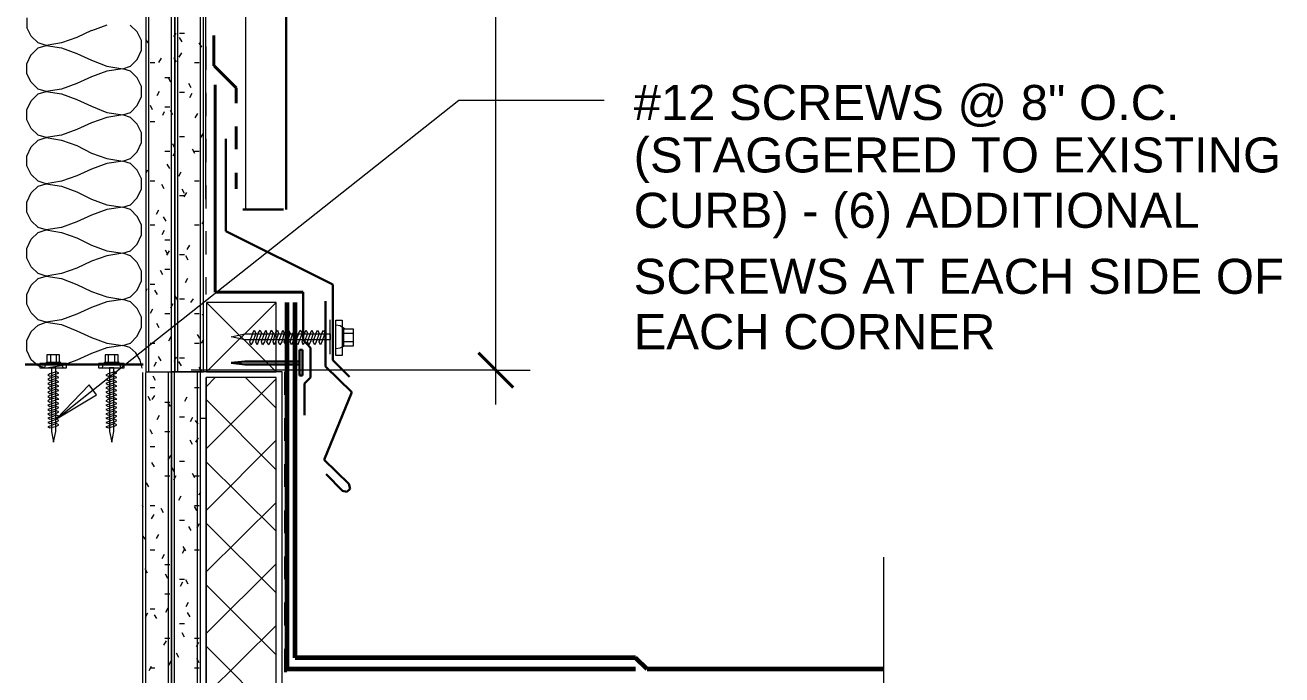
# Model space of a CAD drawing. Header units: inches. Extents: x -293 to 39679, y -468 to 488.
# Drawn here: x 489.27 to 517.13, y 405.99 to 420.4 of the extents above; entities that cross this region are included whole.
import ezdxf

# ---------------------------------------------------------------- set-up
doc = ezdxf.new("R2010")
doc.units = ezdxf.units.IN
doc.header["$MEASUREMENT"] = 0
doc.layers.add('PDF_Geometry', color=7, linetype='Continuous')
doc.layers.add('PDF_Text', color=7, linetype='Continuous')
doc.styles.add('PDF Arial', font='arial.ttf')

msp = doc.modelspace()

# ---------------------------------------------------------------- linework, layer by layer
at = {"layer": 'PDF_Geometry', "lineweight": 9}
for points in [[(499.7047, 411.98482), (499.7047, 432.98056)], [(491.94223, 432.17559), (491.94223, 412.70789)], [(492.00993, 412.70789), (492.00993, 432.17559)], [(492.51409, 412.70789), (492.51409, 432.17559)], [(492.58323, 432.17559), (492.58323, 412.70789)], [(492.58323, 412.70789), (492.58323, 432.17559)], [(492.65093, 412.70789), (492.65093, 432.17559)], [(493.15653, 412.70789), (493.15653, 432.17559)], [(493.22423, 412.70789), (493.22423, 432.17559)], [(494.15071, 431.79312), (494.15071, 416.30904)], [(493.26562, 424.08593), (493.26562, 416.54211)], [(489.30917, 420.34818), (489.30917, 420.56588)], [(489.40453, 420.15646), (489.30878, 420.34796)], [(490.74109, 420.27903), (490.41289, 420.12861)], [(491.08086, 420.40133), (490.74017, 420.27819)], [(491.74992, 420.25083), (491.59941, 420.40133)], [(491.84555, 420.06092), (491.75121, 420.25235)], [(492.58204, 420.18341), (492.5547, 420.14241)], [(492.6107, 420.22566), (492.58336, 420.18465)], [(492.69273, 420.22566), (492.8021, 420.22566)], [(489.55421, 420.00639), (489.40387, 420.15673)], [(489.5544, 419.89754), (489.73191, 419.95215)], [(489.73289, 419.95311), (489.55533, 420.00775)], [(489.73191, 419.95215), (490.07328, 419.89754)], [(490.07297, 420.00775), (489.73289, 419.95311)], [(490.41358, 420.13005), (490.07331, 420.00706)], [(491.8454, 419.84253), (491.8454, 420.06111)], [(492.00959, 419.99248), (491.95494, 420.07445)], [(492.74628, 420.03439), (492.69299, 420.13005)], [(493.18427, 419.91214), (493.12964, 420.00775)], [(489.30873, 419.54295), (489.40422, 419.74758)], [(489.40329, 419.7464), (489.55345, 419.89656)], [(490.0722, 419.89656), (490.41348, 419.7737)], [(490.41275, 419.77426), (490.74019, 419.62418)], [(490.74115, 419.6248), (491.0822, 419.48838)], [(491.6006, 419.48838), (491.75066, 419.63844)], [(491.75027, 419.63848), (491.84581, 419.84319)], [(492.2827, 419.66573), (492.22813, 419.57023)], [(492.58283, 419.65208), (492.56918, 419.67937)], [(492.62375, 419.58387), (492.58283, 419.65208)], [(492.7325, 419.7876), (492.67792, 419.69209)], [(489.30873, 419.32467), (489.30873, 419.54295)], [(491.0822, 419.37924), (490.74115, 419.25646)], [(491.0822, 419.48838), (491.43689, 419.43381)], [(491.43689, 419.43381), (491.0822, 419.37924)], [(491.43689, 419.43381), (491.6006, 419.48838)], [(491.6006, 419.37924), (491.43689, 419.43381)], [(491.75066, 419.22918), (491.6006, 419.37924)], [(492.03714, 419.57023), (492.14628, 419.57023)], [(493.01937, 419.57023), (493.12851, 419.57023)], [(489.40422, 419.13368), (489.30873, 419.32467)], [(489.55429, 418.98362), (489.40422, 419.13368)], [(490.41374, 419.1064), (490.07269, 418.98362)], [(490.74115, 419.25646), (490.41374, 419.1064)], [(491.84615, 419.03819), (491.75066, 419.22918)], [(492.36455, 419.24282), (492.47369, 419.24282)], [(492.50097, 419.13368), (492.4464, 419.22918)], [(492.95116, 419.01091), (492.89659, 419.1064)], [(489.40422, 418.72442), (489.55429, 418.87449)], [(489.73163, 418.92905), (489.55429, 418.98362)], [(489.55429, 418.87449), (489.73163, 418.92905)], [(490.07269, 418.98362), (489.73163, 418.92905)], [(489.73163, 418.92905), (490.07269, 418.87449)], [(490.07269, 418.87449), (490.41374, 418.75171)], [(491.75066, 418.61529), (491.84615, 418.81992)], [(491.84615, 418.81992), (491.84615, 419.03819)], [(492.24177, 418.92905), (492.18721, 418.83356)], [(492.69196, 418.91541), (492.8011, 418.91541)], [(492.9648, 418.88813), (492.91023, 418.79263)], [(489.30873, 418.51979), (489.40422, 418.72442)], [(489.30873, 418.30152), (489.30873, 418.51979)], [(489.96355, 411.67148), (498.88546, 418.73806)], [(490.41374, 418.75171), (490.74115, 418.60164)], [(490.74115, 418.60164), (491.0822, 418.46522)], [(491.6006, 418.46522), (491.75066, 418.61529)], [(492.09171, 418.51979), (492.05078, 418.61529)], [(492.36455, 418.588), (492.47369, 418.588)], [(498.88546, 418.73806), (502.10498, 418.73806)], [(489.40422, 418.11053), (489.30873, 418.30152)], [(490.74115, 418.23331), (490.41374, 418.08325)], [(491.0822, 418.35609), (490.74115, 418.23331)], [(491.0822, 418.46522), (491.43689, 418.41066)], [(491.43689, 418.41066), (491.0822, 418.35609)], [(491.43689, 418.41066), (491.6006, 418.46522)], [(491.6006, 418.35609), (491.43689, 418.41066)], [(491.75066, 418.20602), (491.6006, 418.35609)], [(492.03714, 418.26059), (492.14628, 418.26059)], [(492.35091, 418.47887), (492.30998, 418.39701)], [(492.5419, 418.41066), (492.48733, 418.50615)], [(493.08758, 418.43794), (493.03301, 418.34244)], [(489.55429, 417.96047), (489.40422, 418.11053)], [(489.73163, 417.9059), (489.55429, 417.96047)], [(490.07269, 417.96047), (489.73163, 417.9059)], [(490.41374, 418.08325), (490.07269, 417.96047)], [(491.84615, 418.01504), (491.75066, 418.20602)], [(491.84615, 417.79676), (491.84615, 418.01504)], [(493.21036, 417.98775), (493.15579, 417.9059)], [(489.30873, 417.49664), (489.40422, 417.70127)], [(489.40422, 417.70127), (489.55429, 417.85133)], [(489.55429, 417.85133), (489.73163, 417.9059)], [(489.73163, 417.9059), (490.07269, 417.85133)], [(490.07269, 417.85133), (490.41374, 417.72855)], [(490.41374, 417.72855), (490.74115, 417.56485)], [(491.75066, 417.59213), (491.84615, 417.79676)], [(492.58283, 417.68763), (492.5419, 417.76948)], [(492.59647, 417.67398), (492.58283, 417.68763)], [(492.69196, 417.93318), (492.8011, 417.93318)], [(489.30873, 417.27836), (489.30873, 417.49664)], [(490.74115, 417.56485), (491.0822, 417.44207)], [(491.0822, 417.44207), (491.43689, 417.3875)], [(491.43689, 417.3875), (491.6006, 417.44207)], [(491.6006, 417.44207), (491.75066, 417.59213)], [(492.36455, 417.60577), (492.47369, 417.60577)], [(492.58283, 417.56485), (492.5419, 417.49664)], [(492.59647, 417.59213), (492.58283, 417.56485)], [(493.03301, 417.55121), (492.97844, 417.6467)], [(493.01937, 417.60577), (493.12851, 417.60577)], [(489.40422, 417.08738), (489.30873, 417.27836)], [(490.74115, 417.21015), (490.41374, 417.06009)], [(491.0822, 417.33293), (490.74115, 417.21015)], [(491.43689, 417.3875), (491.0822, 417.33293)], [(491.6006, 417.33293), (491.43689, 417.3875)], [(491.75066, 417.18287), (491.6006, 417.33293)], [(491.84615, 416.99188), (491.75066, 417.18287)], [(491.98257, 417.18287), (491.94165, 417.11466)], [(492.47369, 417.2238), (492.41912, 417.31929)], [(492.71925, 417.14194), (492.66468, 417.04645)], [(489.55429, 416.93731), (489.40422, 417.08738)], [(489.73163, 416.88274), (489.55429, 416.93731)], [(489.55429, 416.82818), (489.73163, 416.88274)], [(490.07269, 416.93731), (489.73163, 416.88274)], [(489.73163, 416.88274), (490.07269, 416.82818)], [(490.41374, 417.06009), (490.07269, 416.93731)], [(491.84615, 416.77361), (491.84615, 416.99188)], [(492.03714, 416.95095), (492.14628, 416.95095)], [(492.35091, 416.77361), (492.29634, 416.8691)], [(493.01937, 416.95095), (493.12851, 416.95095)], [(489.30873, 416.47348), (489.40422, 416.67811)], [(489.40422, 416.67811), (489.55429, 416.82818)], [(490.07269, 416.82818), (490.41374, 416.7054)], [(490.41374, 416.7054), (490.74115, 416.54169)], [(491.6006, 416.41891), (491.75066, 416.56898)], [(491.75066, 416.56898), (491.84615, 416.77361)], [(492.69196, 416.62355), (492.8011, 416.62355)], [(492.8011, 416.66447), (492.74653, 416.75997)], [(492.84202, 416.69176), (492.78746, 416.59626)], [(489.30873, 416.25521), (489.30873, 416.47348)], [(490.74115, 416.54169), (491.0822, 416.41891)], [(491.0822, 416.30978), (490.74115, 416.187)], [(491.0822, 416.41891), (491.43689, 416.36435)], [(491.43689, 416.36435), (491.0822, 416.30978)], [(491.43689, 416.36435), (491.6006, 416.41891)], [(491.6006, 416.30978), (491.43689, 416.36435)], [(491.75066, 416.15972), (491.6006, 416.30978)], [(492.22813, 416.29614), (492.17356, 416.20064)], [(489.40422, 416.06422), (489.30873, 416.25521)], [(489.55429, 415.91416), (489.40422, 416.06422)], [(490.41374, 416.03694), (490.07269, 415.91416)], [(490.74115, 416.187), (490.41374, 416.03694)], [(491.84615, 415.96873), (491.75066, 416.15972)], [(491.94165, 416.17336), (491.94165, 416.17336)], [(492.39184, 416.05058), (492.33727, 416.14607)], [(493.224, 416.05058), (493.18308, 415.99601)], [(489.40422, 415.65496), (489.55429, 415.80502)], [(489.73163, 415.85959), (489.55429, 415.91416)], [(489.55429, 415.80502), (489.73163, 415.85959)], [(490.07269, 415.91416), (489.73163, 415.85959)], [(489.73163, 415.85959), (490.07269, 415.80502)], [(490.07269, 415.80502), (490.41374, 415.68224)], [(491.75066, 415.54582), (491.84615, 415.75045)], [(491.84615, 415.75045), (491.84615, 415.96873)], [(492.03714, 415.96873), (492.14628, 415.96873)], [(492.35091, 415.84595), (492.29634, 415.75045)], [(493.01937, 415.96873), (493.12851, 415.96873)], [(489.30873, 415.45033), (489.40422, 415.65496)], [(489.30873, 415.23205), (489.30873, 415.45033)], [(490.41374, 415.68224), (490.74115, 415.51854)], [(490.74115, 415.51854), (491.0822, 415.39576)], [(491.6006, 415.39576), (491.75066, 415.54582)], [(492.36455, 415.64132), (492.47369, 415.64132)], [(492.91023, 415.51854), (492.85567, 415.42304)], [(489.40422, 415.04107), (489.30873, 415.23205)], [(491.0822, 415.28662), (490.74115, 415.16384)], [(491.0822, 415.39576), (491.43689, 415.34119)], [(491.43689, 415.34119), (491.0822, 415.28662)], [(491.43689, 415.34119), (491.6006, 415.39576)], [(491.6006, 415.28662), (491.43689, 415.34119)], [(491.75066, 415.13656), (491.6006, 415.28662)], [(492.43276, 415.31391), (492.37819, 415.4094)], [(492.46005, 415.39576), (492.40548, 415.30027)], [(492.69196, 415.31391), (492.8011, 415.31391)], [(492.88295, 415.19113), (492.82838, 415.28662)], [(489.55429, 414.891), (489.40422, 415.04107)], [(489.73163, 414.83643), (489.55429, 414.891)], [(490.07269, 414.891), (489.73163, 414.83643)], [(490.41374, 415.01378), (490.07269, 414.891)], [(490.74115, 415.16384), (490.41374, 415.01378)], [(491.84615, 414.94557), (491.75066, 415.13656)], [(491.84615, 414.7273), (491.84615, 414.94557)], [(492.32363, 414.86372), (492.26906, 414.95921)], [(492.36455, 414.9865), (492.47369, 414.9865)], [(489.30873, 414.42717), (489.40422, 414.6318)], [(489.40422, 414.6318), (489.55429, 414.78187)], [(489.55429, 414.78187), (489.73163, 414.83643)], [(489.73163, 414.83643), (490.07269, 414.78187)], [(490.07269, 414.78187), (490.41374, 414.64545)], [(490.41374, 414.64545), (490.74115, 414.49538)], [(491.75066, 414.52267), (491.84615, 414.7273)], [(492.03714, 414.65909), (492.14628, 414.65909)], [(492.86931, 414.78187), (492.81474, 414.68637)], [(489.30873, 414.2089), (489.30873, 414.42717)], [(490.74115, 414.49538), (491.0822, 414.3726)], [(491.0822, 414.3726), (491.43689, 414.31804)], [(491.43689, 414.31804), (491.6006, 414.3726)], [(491.6006, 414.3726), (491.75066, 414.52267)], [(491.96893, 414.54995), (491.94165, 414.49538)], [(492.20085, 414.42717), (492.14628, 414.52267)], [(492.65104, 414.30439), (492.59647, 414.39989)], [(492.69196, 414.33168), (492.8011, 414.33168)], [(492.99209, 414.33168), (492.93752, 414.24983)], [(489.40422, 414.01791), (489.30873, 414.2089)], [(490.74115, 414.14069), (490.41374, 413.99063)], [(491.0822, 414.26347), (490.74115, 414.14069)], [(491.43689, 414.31804), (491.0822, 414.26347)], [(491.6006, 414.26347), (491.43689, 414.31804)], [(491.75066, 414.11341), (491.6006, 414.26347)], [(491.84615, 413.92242), (491.75066, 414.11341)], [(492.09171, 414.09976), (492.03714, 414.00427)], [(492.5419, 414.22254), (492.48733, 414.12705)], [(493.29221, 414.24983), (494.83377, 412.70827)], [(493.29221, 412.70827), (494.83377, 414.24983)], [(494.83377, 414.24983), (493.29221, 414.24983)], [(493.29221, 414.24983), (493.29221, 412.70827)], [(494.83377, 412.70827), (494.83377, 414.24983)], [(489.55429, 413.86785), (489.40422, 414.01791)], [(489.73163, 413.81328), (489.55429, 413.86785)], [(489.55429, 413.74507), (489.73163, 413.81328)], [(490.07269, 413.86785), (489.73163, 413.81328)], [(489.73163, 413.81328), (490.07269, 413.75871)], [(490.41374, 413.99063), (490.07269, 413.86785)], [(491.84615, 413.70414), (491.84615, 413.92242)], [(492.24177, 413.6905), (492.18721, 413.786)], [(492.36455, 414.00427), (492.47369, 414.00427)], [(493.01937, 414.00427), (493.12851, 414.00427)], [(493.224, 413.9497), (493.19672, 413.99063)], [(489.30873, 413.40402), (489.40422, 413.60865)], [(489.40422, 413.60865), (489.55429, 413.74507)], [(490.07269, 413.75871), (490.41374, 413.62229)], [(490.41374, 413.62229), (490.74115, 413.47223)], [(491.6006, 413.34945), (491.75066, 413.49951)], [(491.75066, 413.49951), (491.84615, 413.70414)], [(493.14215, 413.45859), (493.08758, 413.54044)], [(489.30873, 413.18575), (489.30873, 413.40402)], [(490.74115, 413.47223), (491.0822, 413.34945)], [(491.0822, 413.24031), (490.74115, 413.11754)], [(491.0822, 413.34945), (491.43689, 413.29488)], [(491.43689, 413.29488), (491.0822, 413.24031)], [(491.43689, 413.29488), (491.6006, 413.34945)], [(491.58695, 413.25396), (491.43689, 413.29488)], [(491.72338, 413.13118), (491.58695, 413.25396)], [(492.03714, 413.34945), (492.14628, 413.34945)], [(492.50097, 413.48587), (492.4464, 413.39038)], [(493.01937, 413.34945), (493.12851, 413.34945)], [(493.224, 413.4313), (493.16943, 413.34945)], [(489.40422, 412.98111), (489.30873, 413.18575)], [(489.55429, 412.84469), (489.40422, 412.98111)], [(490.03176, 413.09025), (489.74528, 413.09025)], [(489.74528, 413.09025), (489.74528, 412.92655)], [(489.82713, 413.09025), (489.82713, 412.92655)], [(489.96355, 412.92655), (489.96355, 413.09025)], [(490.03176, 412.92655), (490.03176, 413.09025)], [(490.03176, 412.94019), (490.08633, 412.87198)], [(490.41374, 412.96747), (490.07269, 412.84469)], [(490.74115, 413.11754), (490.41374, 412.96747)], [(491.32776, 413.09025), (491.04127, 413.09025)], [(491.04127, 413.09025), (491.04127, 412.92655)], [(491.10948, 413.09025), (491.10948, 412.92655)], [(491.25955, 412.92655), (491.25955, 413.09025)], [(491.32776, 412.92655), (491.32776, 413.09025)], [(491.32776, 412.94019), (491.36868, 412.87198)], [(491.81887, 412.96747), (491.72338, 413.13118)], [(491.8598, 412.79013), (491.81887, 412.96747)], [(492.2827, 412.95383), (492.22813, 413.04932)], [(492.58283, 412.98111), (492.56918, 412.94019)], [(492.62375, 413.03568), (492.58283, 412.98111)], [(492.73289, 412.84469), (492.67832, 412.94019)], [(492.69196, 413.02204), (492.8011, 413.02204)], [(489.73163, 412.79013), (489.55429, 412.84469)], [(490.18182, 412.89926), (489.59521, 412.89926)], [(489.59521, 412.89926), (489.59521, 412.80377)], [(489.59521, 412.80377), (490.18182, 412.80377)], [(489.70435, 412.80377), (489.71799, 412.87198)], [(489.71799, 412.87198), (489.74528, 412.92655)], [(490.07269, 412.84469), (489.73163, 412.79013)], [(489.74528, 412.92655), (490.03176, 412.92655)], [(489.81349, 412.66735), (489.77256, 412.64006)], [(489.96355, 412.70827), (489.81349, 412.66735)], [(489.81349, 412.61278), (489.96355, 412.66735)], [(489.94991, 412.80377), (489.85441, 412.80377)], [(489.85441, 412.80377), (489.85441, 411.38499)], [(489.94991, 411.38499), (489.94991, 412.80377)], [(490.01812, 412.68099), (489.96355, 412.70827)], [(489.96355, 412.66735), (490.01812, 412.68099)], [(490.08633, 412.87198), (490.09997, 412.80377)], [(490.18182, 412.80377), (490.18182, 412.89926)], [(491.46418, 412.89926), (490.89121, 412.89926)], [(490.89121, 412.89926), (490.89121, 412.80377)], [(490.89121, 412.80377), (491.46418, 412.80377)], [(490.9867, 412.80377), (491.00035, 412.87198)], [(491.00035, 412.87198), (491.04127, 412.92655)], [(491.04127, 412.92655), (491.32776, 412.92655)], [(491.10948, 412.66735), (491.05491, 412.64006)], [(491.2459, 412.70827), (491.10948, 412.66735)], [(491.10948, 412.61278), (491.2459, 412.66735)], [(491.23226, 412.80377), (491.13677, 412.80377)], [(491.13677, 412.80377), (491.13677, 411.38499)], [(491.23226, 411.38499), (491.23226, 412.80377)], [(491.30047, 412.68099), (491.2459, 412.70827)], [(491.2459, 412.66735), (491.30047, 412.68099)], [(491.36868, 412.87198), (491.38232, 412.80377)], [(491.46418, 412.80377), (491.46418, 412.89926)], [(491.94165, 412.70827), (492.58283, 412.70827)], [(492.17356, 412.92655), (492.11899, 412.83105)], [(492.58283, 412.70827), (493.224, 412.70827)], [(499.70398, 412.7492), (492.95116, 412.7492)], [(493.18308, 412.72192), (493.12851, 412.81741)], [(494.97019, 412.70827), (493.224, 412.70827)], [(493.29221, 412.70827), (494.83377, 412.70827)], [(499.70398, 412.7492), (500.46794, 412.7492)], [(489.77256, 412.64006), (489.81349, 412.61278)], [(489.81349, 412.57185), (489.77256, 412.54457)], [(489.77256, 412.54457), (489.81349, 412.51728)], [(489.81349, 412.47636), (489.77256, 412.44907)], [(489.77256, 412.44907), (489.81349, 412.42179)], [(489.81349, 412.38086), (489.77256, 412.35358)], [(489.96355, 412.61278), (489.81349, 412.57185)], [(489.81349, 412.51728), (489.96355, 412.57185)], [(489.96355, 412.51728), (489.81349, 412.47636)], [(489.81349, 412.42179), (489.96355, 412.47636)], [(489.96355, 412.42179), (489.81349, 412.38086)], [(489.81349, 412.3263), (489.96355, 412.38086)], [(490.01812, 412.58549), (489.96355, 412.61278)], [(489.96355, 412.57185), (490.01812, 412.58549)], [(490.01812, 412.49), (489.96355, 412.51728)], [(489.96355, 412.47636), (490.01812, 412.49)], [(490.01812, 412.39451), (489.96355, 412.42179)], [(489.96355, 412.38086), (490.01812, 412.39451)], [(491.05491, 412.64006), (491.10948, 412.61278)], [(491.10948, 412.57185), (491.05491, 412.54457)], [(491.05491, 412.54457), (491.10948, 412.51728)], [(491.10948, 412.47636), (491.05491, 412.44907)], [(491.05491, 412.44907), (491.10948, 412.42179)], [(491.10948, 412.38086), (491.05491, 412.35358)], [(491.2459, 412.61278), (491.10948, 412.57185)], [(491.10948, 412.51728), (491.2459, 412.57185)], [(491.2459, 412.51728), (491.10948, 412.47636)], [(491.10948, 412.42179), (491.2459, 412.47636)], [(491.2459, 412.42179), (491.10948, 412.38086)], [(491.10948, 412.3263), (491.2459, 412.38086)], [(491.30047, 412.58549), (491.2459, 412.61278)], [(491.2459, 412.57185), (491.30047, 412.58549)], [(491.30047, 412.49), (491.2459, 412.51728)], [(491.2459, 412.47636), (491.30047, 412.49)], [(491.30047, 412.39451), (491.2459, 412.42179)], [(491.2459, 412.38086), (491.30047, 412.39451)], [(493.27857, 411.68512), (493.27857, 412.58549)], [(494.32901, 412.58549), (493.27857, 412.58549)], [(489.77256, 412.35358), (489.81349, 412.3263)], [(489.81349, 412.28537), (489.77256, 412.25809)], [(489.77256, 412.25809), (489.81349, 412.2308)], [(489.81349, 412.18987), (489.77256, 412.16259)], [(489.77256, 412.16259), (489.81349, 412.13531)], [(489.96355, 412.3263), (489.81349, 412.28537)], [(489.81349, 412.2308), (489.96355, 412.28537)], [(489.96355, 412.2308), (489.81349, 412.18987)], [(489.81349, 412.13531), (489.96355, 412.18987)], [(489.96355, 412.13531), (489.81349, 412.09438)], [(490.01812, 412.29901), (489.96355, 412.3263)], [(489.96355, 412.28537), (490.01812, 412.29901)], [(490.01812, 412.20352), (489.96355, 412.2308)], [(489.96355, 412.18987), (490.01812, 412.20352)], [(490.01812, 412.10802), (489.96355, 412.13531)], [(489.96355, 412.09438), (490.01812, 412.10802)], [(491.05491, 412.35358), (491.10948, 412.3263)], [(491.10948, 412.28537), (491.05491, 412.25809)], [(491.05491, 412.25809), (491.10948, 412.2308)], [(491.10948, 412.18987), (491.05491, 412.16259)], [(491.05491, 412.16259), (491.10948, 412.13531)], [(491.2459, 412.3263), (491.10948, 412.28537)], [(491.10948, 412.2308), (491.2459, 412.28537)], [(491.2459, 412.2308), (491.10948, 412.18987)], [(491.10948, 412.13531), (491.2459, 412.18987)], [(491.2459, 412.13531), (491.10948, 412.09438)], [(491.30047, 412.29901), (491.2459, 412.3263)], [(491.2459, 412.28537), (491.30047, 412.29901)], [(491.30047, 412.20352), (491.2459, 412.2308)], [(491.2459, 412.18987), (491.30047, 412.20352)], [(491.30047, 412.10802), (491.2459, 412.13531)], [(491.2459, 412.09438), (491.30047, 412.10802)], [(489.81349, 412.09438), (489.77256, 412.0671)], [(489.77256, 412.0671), (489.81349, 412.03981)], [(489.81349, 411.98524), (489.77256, 411.9716)], [(489.77256, 411.9716), (489.81349, 411.94432)], [(489.81349, 411.88975), (489.77256, 411.87611)], [(489.77256, 411.87611), (489.81349, 411.84882)], [(489.81349, 412.03981), (489.96355, 412.09438)], [(489.96355, 412.03981), (489.81349, 411.98524)], [(489.81349, 411.94432), (489.96355, 411.98524)], [(489.96355, 411.94432), (489.81349, 411.88975)], [(489.81349, 411.84882), (489.96355, 411.88975)], [(489.96355, 411.84882), (489.81349, 411.79426)], [(490.01812, 412.01253), (489.96355, 412.03981)], [(489.96355, 411.98524), (490.01812, 412.01253)], [(490.01812, 411.91703), (489.96355, 411.94432)], [(489.96355, 411.88975), (490.01812, 411.91703)], [(490.01812, 411.82154), (489.96355, 411.84882)], [(491.10948, 412.09438), (491.05491, 412.0671)], [(491.05491, 412.0671), (491.10948, 412.03981)], [(491.10948, 411.98524), (491.05491, 411.9716)], [(491.05491, 411.9716), (491.10948, 411.94432)], [(491.10948, 411.88975), (491.05491, 411.87611)], [(491.05491, 411.87611), (491.10948, 411.84882)], [(491.10948, 412.03981), (491.2459, 412.09438)], [(491.2459, 412.03981), (491.10948, 411.98524)], [(491.10948, 411.94432), (491.2459, 411.98524)], [(491.2459, 411.94432), (491.10948, 411.88975)], [(491.10948, 411.84882), (491.2459, 411.88975)], [(491.2459, 411.84882), (491.10948, 411.79426)], [(491.30047, 412.01253), (491.2459, 412.03981)], [(491.2459, 411.98524), (491.30047, 412.01253)], [(491.30047, 411.91703), (491.2459, 411.94432)], [(491.2459, 411.88975), (491.30047, 411.91703)], [(491.30047, 411.82154), (491.2459, 411.84882)], [(489.81349, 411.79426), (489.77256, 411.78061)], [(489.77256, 411.78061), (489.81349, 411.75333)], [(489.81349, 411.69876), (489.77256, 411.68512)], [(489.77256, 411.68512), (489.81349, 411.65783)], [(489.81349, 411.60327), (489.77256, 411.58962)], [(489.77256, 411.58962), (489.81349, 411.56234)], [(489.81349, 411.75333), (489.96355, 411.79426)], [(489.96355, 411.75333), (489.81349, 411.69876)], [(489.81349, 411.65783), (489.96355, 411.69876)], [(489.96355, 411.65783), (489.81349, 411.60327)], [(489.81349, 411.56234), (489.96355, 411.60327)], [(489.96355, 411.56234), (489.81349, 411.50777)], [(489.96355, 411.79426), (490.01812, 411.82154)], [(490.01812, 411.72604), (489.96355, 411.75333)], [(489.96355, 411.69876), (490.01812, 411.72604)], [(490.01812, 411.63055), (489.96355, 411.65783)], [(489.96355, 411.60327), (490.01812, 411.63055)], [(490.01812, 411.53506), (489.96355, 411.56234)], [(491.10948, 411.79426), (491.05491, 411.78061)], [(491.05491, 411.78061), (491.10948, 411.75333)], [(491.10948, 411.69876), (491.05491, 411.68512)], [(491.05491, 411.68512), (491.10948, 411.65783)], [(491.10948, 411.60327), (491.05491, 411.58962)], [(491.05491, 411.58962), (491.10948, 411.56234)], [(491.10948, 411.75333), (491.2459, 411.79426)], [(491.2459, 411.75333), (491.10948, 411.69876)], [(491.10948, 411.65783), (491.2459, 411.69876)], [(491.2459, 411.65783), (491.10948, 411.60327)], [(491.10948, 411.56234), (491.2459, 411.60327)], [(491.2459, 411.56234), (491.10948, 411.50777)], [(491.2459, 411.79426), (491.30047, 411.82154)], [(491.30047, 411.72604), (491.2459, 411.75333)], [(491.2459, 411.69876), (491.30047, 411.72604)], [(491.30047, 411.63055), (491.2459, 411.65783)], [(491.2459, 411.60327), (491.30047, 411.63055)], [(491.30047, 411.53506), (491.2459, 411.56234)], [(493.15579, 411.68512), (493.27857, 411.68512)], [(489.81349, 411.50777), (489.77256, 411.49413)], [(489.77256, 411.49413), (489.81349, 411.46685)], [(489.81349, 411.46685), (489.96355, 411.50777)], [(489.85441, 411.38499), (489.89534, 411.15308)], [(489.89534, 411.15308), (489.94991, 411.38499)], [(489.96355, 411.50777), (490.01812, 411.53506)], [(491.10948, 411.50777), (491.05491, 411.49413)], [(491.05491, 411.49413), (491.10948, 411.46685)], [(491.10948, 411.46685), (491.2459, 411.50777)], [(491.13677, 411.38499), (491.19133, 411.15308)], [(491.19133, 411.15308), (491.23226, 411.38499)], [(491.2459, 411.50777), (491.30047, 411.53506)]]:
    msp.add_lwpolyline(points, dxfattribs=at)
at = {"layer": 'PDF_Geometry', "lineweight": 30}
for points in [[(495.0524, 416.30904), (495.0524, 431.79312)], [(493.71512, 415.83231), (493.71512, 417.87861)], [(494.09709, 416.30978), (494.99747, 416.30978)], [(493.71512, 415.83231), (496.08884, 414.64545)], [(496.08884, 414.64545), (496.08884, 412.96747)], [(495.43402, 413.41766), (495.43402, 414.48174)], [(495.92513, 414.27711), (495.92513, 412.83105)], [(495.59772, 413.24031), (495.43402, 413.41766)], [(495.59772, 412.58549), (495.59772, 413.24031)], [(493.83789, 412.9129), (494.13802, 412.94019)], [(494.13802, 412.94019), (495.35216, 412.94019)], [(495.35216, 412.62642), (495.35216, 413.19939)], [(495.35216, 413.19939), (495.42037, 413.19939)], [(495.42037, 413.19939), (495.42037, 412.62642)], [(496.08884, 412.96747), (496.45717, 412.59914)], [(491.88708, 412.87198), (489.2678, 412.87198)], [(494.13802, 412.87198), (493.83789, 412.9129)], [(495.35216, 412.87198), (494.13802, 412.87198)], [(495.92513, 412.83105), (496.51174, 412.25809)], [(495.42037, 412.62642), (495.35216, 412.62642)], [(495.4613, 412.44907), (495.59772, 412.58549)], [(495.4613, 411.75333), (495.4613, 412.44907)], [(496.51174, 412.25809), (495.89785, 410.75746)], [(495.89785, 410.75746), (496.44353, 410.22542)], [(496.30711, 410.07536), (495.93877, 410.44369)], [(496.44353, 410.22542), (496.47081, 410.11628)], [(496.4026, 410.04807), (496.30711, 410.07536)], [(496.47081, 410.11628), (496.4026, 410.04807)]]:
    msp.add_lwpolyline(points, dxfattribs=at)
at = {"layer": 'PDF_Geometry', "lineweight": 18}
for points in [[(493.2787, 419.40666), (493.2787, 419.92547)], [(493.27857, 418.38337), (493.27857, 418.90177)], [(493.27857, 417.36022), (493.27857, 417.87861)], [(493.27857, 416.33706), (493.27857, 416.85546)], [(493.27857, 415.31391), (493.27857, 415.83231)], [(493.27857, 414.42717), (493.27857, 414.80915)], [(496.03427, 413.10389), (496.03427, 413.86785)], [(496.15705, 413.07661), (496.15705, 413.85421)], [(496.15705, 413.85421), (496.29347, 413.85421)], [(496.29347, 413.85421), (496.29347, 413.07661)], [(493.83789, 413.48587), (494.13802, 413.55408)], [(494.13802, 413.55408), (496.03427, 413.55408)], [(494.24716, 413.37673), (494.31537, 413.56772)], [(494.31537, 413.56772), (494.34265, 413.63593)], [(494.38358, 413.56772), (494.31537, 413.37673)], [(494.34265, 413.63593), (494.38358, 413.56772)], [(494.38358, 413.37673), (494.43815, 413.56772)], [(494.43815, 413.56772), (494.47907, 413.63593)], [(494.50636, 413.56772), (494.43815, 413.37673)], [(494.47907, 413.63593), (494.50636, 413.56772)], [(494.50636, 413.37673), (494.57457, 413.56772)], [(494.57457, 413.56772), (494.60185, 413.63593)], [(494.62913, 413.56772), (494.57457, 413.37673)], [(494.60185, 413.63593), (494.62913, 413.56772)], [(494.62913, 413.37673), (494.69734, 413.56772)], [(494.69734, 413.56772), (494.72463, 413.63593)], [(494.76556, 413.56772), (494.69734, 413.37673)], [(494.72463, 413.63593), (494.76556, 413.56772)], [(494.76556, 413.37673), (494.82012, 413.56772)], [(494.82012, 413.56772), (494.86105, 413.63593)], [(494.88833, 413.56772), (494.82012, 413.37673)], [(494.86105, 413.63593), (494.88833, 413.56772)], [(494.88833, 413.37673), (494.95654, 413.56772)], [(494.95654, 413.56772), (494.98383, 413.63593)], [(495.01111, 413.56772), (494.95654, 413.37673)], [(494.98383, 413.63593), (495.01111, 413.56772)], [(495.01111, 413.37673), (495.07932, 413.56772)], [(495.07932, 413.56772), (495.10661, 413.63593)], [(495.14753, 413.56772), (495.07932, 413.37673)], [(495.10661, 413.63593), (495.14753, 413.56772)], [(495.14753, 413.37673), (495.2021, 413.56772)], [(495.2021, 413.56772), (495.24303, 413.63593)], [(495.27031, 413.56772), (495.2021, 413.37673)], [(495.24303, 413.63593), (495.27031, 413.56772)], [(495.27031, 413.37673), (495.33852, 413.56772)], [(495.33852, 413.56772), (495.36581, 413.63593)], [(495.40673, 413.56772), (495.33852, 413.37673)], [(495.36581, 413.63593), (495.40673, 413.56772)], [(495.40673, 413.37673), (495.4613, 413.56772)], [(495.4613, 413.56772), (495.50223, 413.63593)], [(495.52951, 413.56772), (495.4613, 413.37673)], [(495.50223, 413.63593), (495.52951, 413.56772)], [(495.52951, 413.37673), (495.59772, 413.56772)], [(495.59772, 413.56772), (495.625, 413.63593)], [(495.65229, 413.56772), (495.59772, 413.37673)], [(495.625, 413.63593), (495.65229, 413.56772)], [(495.65229, 413.37673), (495.7205, 413.56772)], [(495.7205, 413.56772), (495.74778, 413.63593)], [(495.78871, 413.56772), (495.7205, 413.37673)], [(495.74778, 413.63593), (495.78871, 413.56772)], [(495.78871, 413.37673), (495.84328, 413.56772)], [(495.84328, 413.56772), (495.8842, 413.63593)], [(495.91149, 413.56772), (495.84328, 413.37673)], [(495.8842, 413.63593), (495.91149, 413.56772)], [(496.03427, 413.55408), (496.03427, 413.41766)], [(496.25254, 413.73143), (496.15705, 413.74507)], [(496.34803, 413.66322), (496.25254, 413.73143)], [(496.33439, 413.28124), (496.33439, 413.66322)], [(496.33439, 413.66322), (496.53902, 413.66322)], [(496.33439, 413.56772), (496.53902, 413.56772)], [(496.53902, 413.66322), (496.53902, 413.28124)], [(494.13802, 413.41766), (493.83789, 413.48587)], [(496.03427, 413.41766), (494.13802, 413.41766)], [(494.27444, 413.30852), (494.24716, 413.37673)], [(494.31537, 413.37673), (494.27444, 413.30852)], [(494.41086, 413.30852), (494.38358, 413.37673)], [(494.43815, 413.37673), (494.41086, 413.30852)], [(494.53364, 413.30852), (494.50636, 413.37673)], [(494.57457, 413.37673), (494.53364, 413.30852)], [(494.67006, 413.30852), (494.62913, 413.37673)], [(494.69734, 413.37673), (494.67006, 413.30852)], [(494.79284, 413.30852), (494.76556, 413.37673)], [(494.82012, 413.37673), (494.79284, 413.30852)], [(494.91562, 413.30852), (494.88833, 413.37673)], [(494.95654, 413.37673), (494.91562, 413.30852)], [(495.05204, 413.30852), (495.01111, 413.37673)], [(495.07932, 413.37673), (495.05204, 413.30852)], [(495.17482, 413.30852), (495.14753, 413.37673)], [(495.2021, 413.37673), (495.17482, 413.30852)], [(495.31124, 413.30852), (495.27031, 413.37673)], [(495.33852, 413.37673), (495.31124, 413.30852)], [(495.43402, 413.30852), (495.40673, 413.37673)], [(495.4613, 413.37673), (495.43402, 413.30852)], [(495.55679, 413.30852), (495.52951, 413.37673)], [(495.59772, 413.37673), (495.55679, 413.30852)], [(495.69322, 413.30852), (495.65229, 413.37673)], [(495.7205, 413.37673), (495.69322, 413.30852)], [(495.81599, 413.30852), (495.78871, 413.37673)], [(495.84328, 413.37673), (495.81599, 413.30852)], [(496.15705, 413.22667), (496.25254, 413.24031)], [(496.25254, 413.24031), (496.33439, 413.28124)], [(496.53902, 413.37673), (496.33439, 413.37673)], [(496.53902, 413.28124), (496.33439, 413.28124)], [(496.29347, 413.07661), (496.15705, 413.07661)]]:
    msp.add_lwpolyline(points, dxfattribs=at)
at = {"layer": 'PDF_Geometry', "lineweight": 40}
for points in [[(493.45515, 419.50171), (493.45515, 420.17007)], [(493.94703, 419.01091), (493.45592, 419.50202)], [(493.4832, 419.07912), (493.4832, 414.48174)], [(493.94703, 418.66985), (493.94703, 419.01091)], [(493.94703, 417.6467), (493.94703, 418.15146)], [(493.94703, 416.77361), (493.94703, 417.1283)], [(495.43402, 414.48174), (493.4832, 414.48174)], [(499.70398, 412.7492), (499.322, 413.13118)], [(499.70398, 412.7492), (500.08596, 412.36722)]]:
    msp.add_lwpolyline(points, dxfattribs=at)
at = {"layer": 'PDF_Geometry', "color": 253, "lineweight": 60, "true_color": 0xa9a9a9}
for points in [[(495.07932, 406.11916), (495.07932, 414.24983)], [(495.25667, 406.36471), (495.25667, 414.24983)], [(502.80073, 406.36471), (495.25667, 406.36471)], [(503.05993, 406.11916), (502.80073, 406.36471)], [(502.80073, 406.11916), (495.07932, 406.11916)], [(508.29848, 406.11916), (503.05993, 406.11916)]]:
    msp.add_lwpolyline(points, dxfattribs=at)
at = {"layer": 'PDF_Geometry', "color": 253, "lineweight": 9, "true_color": 0xa9a9a9}
for points in [[(491.87344, 412.69463), (491.87344, 396.21502)], [(491.94165, 396.21502), (491.94165, 412.69463)], [(492.4464, 396.21502), (492.4464, 412.70827)], [(492.51461, 396.21502), (492.51461, 412.70827)], [(493.15579, 412.70827), (492.51461, 412.70827)], [(492.51461, 412.70827), (492.51461, 396.21502)], [(492.58283, 396.21502), (492.58283, 412.70827)], [(493.08758, 396.21502), (493.08758, 412.70827)], [(493.15579, 396.21502), (493.15579, 412.70827)], [(494.97019, 396.97898), (494.97019, 412.70827)], [(492.15992, 412.51728), (492.10535, 412.61278)], [(494.83377, 412.58549), (493.27857, 412.58549)], [(493.27857, 412.58549), (493.27857, 396.84255)], [(493.27857, 396.84255), (493.27857, 412.58549)], [(493.27857, 412.58549), (493.27857, 396.84255)], [(494.83377, 396.84255), (494.83377, 412.58549)], [(492.05078, 412.0671), (491.99622, 412.16259)], [(492.03714, 412.36722), (492.14628, 412.36722)], [(492.13264, 412.18987), (492.07807, 412.09438)], [(492.85567, 412.14895), (492.8011, 412.05345)], [(493.01937, 412.36722), (493.12851, 412.36722)], [(492.36455, 412.03981), (492.47369, 412.03981)], [(492.48733, 411.94432), (492.43276, 412.03981)], [(492.24177, 411.73969), (492.18721, 411.64419)], [(492.69196, 411.7124), (492.8011, 411.7124)], [(492.97844, 411.69876), (492.92388, 411.60327)], [(493.10122, 411.5487), (493.04666, 411.63055)], [(492.09171, 411.33042), (492.03714, 411.42592)], [(492.36455, 411.38499), (492.47369, 411.38499)], [(492.03714, 411.05758), (492.14628, 411.05758)], [(492.97844, 411.09851), (492.92388, 411.194)], [(493.10122, 411.24857), (493.04666, 411.15308)], [(492.48733, 410.85295), (492.43276, 410.75746)], [(492.69196, 410.73017), (492.8011, 410.73017)], [(492.13264, 410.6074), (492.07807, 410.70289)], [(492.58283, 410.48462), (492.52826, 410.58011)], [(493.03301, 410.36184), (492.97844, 410.45733)], [(492.00986, 410.15721), (491.95529, 410.2527)], [(492.36455, 410.40276), (492.47369, 410.40276)], [(492.61011, 410.40276), (492.55554, 410.30727)], [(493.01937, 410.40276), (493.12851, 410.40276)], [(492.71925, 409.95258), (492.66468, 409.85708)], [(493.15579, 410.03443), (493.11487, 409.97986)], [(491.88708, 409.70702), (491.87344, 409.74795)], [(492.03714, 409.74795), (492.14628, 409.74795)], [(492.33727, 409.58424), (492.2827, 409.67974)], [(493.01937, 409.74795), (493.12851, 409.74795)], [(493.07394, 409.63881), (493.01937, 409.72066)], [(492.11899, 409.54331), (492.06443, 409.44782)], [(492.69196, 409.42054), (492.8011, 409.42054)], [(493.12851, 409.33868), (493.07394, 409.24319)], [(491.94165, 408.98399), (491.88708, 409.06584)], [(492.22813, 409.10677), (492.17356, 409.01127)], [(492.95116, 409.18862), (492.89659, 409.28412)], [(492.03714, 408.76572), (492.14628, 408.76572)], [(492.8011, 408.77936), (492.74653, 408.68386)], [(492.82838, 408.73843), (492.77381, 408.83393)], [(493.01937, 408.76572), (493.12851, 408.76572)], [(492.35091, 408.65658), (492.29634, 408.56109)], [(508.29848, 408.60201), (508.29848, 400.48499)], [(491.98257, 408.24732), (491.92801, 408.34281)], [(492.36455, 408.43831), (492.47369, 408.43831)], [(492.43276, 408.12454), (492.37819, 408.22003)], [(492.69196, 408.1109), (492.8011, 408.1109)], [(492.76017, 408.04269), (492.7056, 407.94719)], [(492.88295, 408.00176), (492.82838, 408.09726)], [(492.36455, 407.78349), (492.47369, 407.78349)], [(492.03714, 407.45608), (492.14628, 407.45608)], [(492.43276, 407.46972), (492.37819, 407.37423)], [(492.88295, 407.5925), (492.82838, 407.49701)], [(492.92388, 407.27873), (492.86931, 407.37423)], [(491.98257, 407.36058), (491.92801, 407.26509)], [(492.18721, 407.23781), (492.13264, 407.31966)], [(492.69196, 407.12867), (492.8011, 407.12867)], [(492.8011, 406.82854), (492.74653, 406.92404)], [(492.39184, 406.74669), (492.33727, 406.6512)], [(492.36455, 406.80126), (492.47369, 406.80126)], [(493.01937, 406.80126), (493.12851, 406.80126)], [(493.11487, 406.70577), (493.0603, 406.61027)], [(492.50097, 406.2965), (492.4464, 406.20101)], [(492.67832, 406.37836), (492.62375, 406.47385)], [(493.12851, 406.25558), (493.07394, 406.35107)], [(492.06443, 406.17373), (492.00986, 406.07823)], [(492.03714, 406.14644), (492.14628, 406.14644)], [(493.01937, 406.14644), (493.12851, 406.14644)]]:
    msp.add_lwpolyline(points, dxfattribs=at)
at = {"layer": 'PDF_Geometry', "color": 253, "lineweight": 40, "true_color": 0xa9a9a9}
for points in [[(495.0384, 412.20352), (495.0384, 412.70827)], [(495.0384, 411.18036), (495.0384, 411.68512)], [(495.0384, 410.15721), (495.0384, 410.66196)], [(495.0384, 409.13405), (495.0384, 409.63881)], [(495.0384, 408.1109), (495.0384, 408.61565)], [(495.0384, 407.08774), (495.0384, 407.5925)], [(495.0384, 406.05095), (495.0384, 406.56935)]]:
    msp.add_lwpolyline(points, dxfattribs=at)
at = {"layer": 'PDF_Geometry', "lineweight": 9}
msp.add_lwpolyline([(489.96355, 411.67148), (490.85028, 412.20352), (490.68658, 412.42179)], close=True, dxfattribs=at)
at = {"layer": 'PDF_Geometry', "color": 253, "lineweight": 9, "true_color": 0xb1b1b1}
for points in [[(493.27857, 412.38086), (493.4832, 412.58549)], [(493.27857, 411.00302), (494.83377, 412.55821)], [(494.83377, 411.90339), (494.15166, 412.58549)], [(494.83377, 410.53919), (493.27857, 412.09438)], [(493.27857, 409.63881), (494.83377, 411.194)], [(494.83377, 409.17498), (493.27857, 410.71653)], [(493.27857, 408.2746), (494.83377, 409.81616)], [(494.83377, 407.81077), (493.27857, 409.35233)], [(493.27857, 406.9104), (494.83377, 408.45195)], [(494.83377, 406.43292), (493.27857, 407.98812)], [(493.27857, 405.54619), (494.83377, 407.08774)], [(494.83377, 405.06872), (493.27857, 406.62391)]]:
    msp.add_lwpolyline(points, dxfattribs=at)

# ---------------------------------------------------------------- texts
at = {"layer": 'PDF_Text', "char_height": 0.777139, "attachment_point": 7, "style": 'PDF Arial'}
for s, insert in [('#12 SCREWS @ 8" O.C.', (502.75972, 418.14125)), ('(STAGGERED TO EXISTING', (502.75972, 416.89982)), ('CURB) - (6) ADDITIONAL', (502.75972, 415.67203)), ('SCREWS AT EACH SIDE OF', (502.75972, 414.43061)), ('EACH CORNER', (502.75972, 413.20282))]:
    msp.add_mtext(s, dxfattribs=dict(at, insert=insert))

doc.saveas('drawing.dxf')
